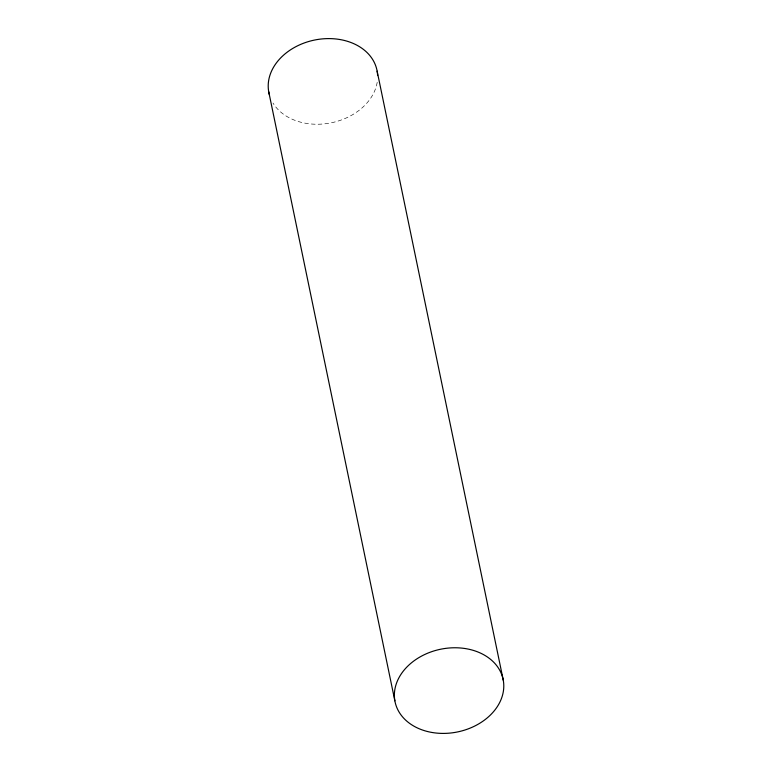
<?xml version="1.0" encoding="UTF-8"?>
<svg xmlns="http://www.w3.org/2000/svg" width="772" height="772" viewBox="0 0 772 772"><rect width="100%" height="100%" fill="white"/><g stroke="black" fill="none" stroke-linecap="round" stroke-linejoin="round"><path stroke-width="0.58" stroke-dasharray="3.86 2.9" d="M377.199 82.276A55.188 42.219 -11.7 0 1 330.956 122.864A55.188 42.219 -11.7 0 1 273.008 103.043"/><path stroke-width="1.16" d="M377.141 71.169L503.296 680.335A55.188 42.219 -11.7 0 1 428.315 731.721A55.188 42.219 -11.7 0 1 415.616 659.703A55.188 42.219 -11.7 0 1 503.296 680.335M268.704 91.665L394.859 700.831M269.438 94.888A55.188 42.219 -11.7 0 1 316.308 39.71A55.188 42.219 -11.7 0 1 377.614 75.559"/></g></svg>
